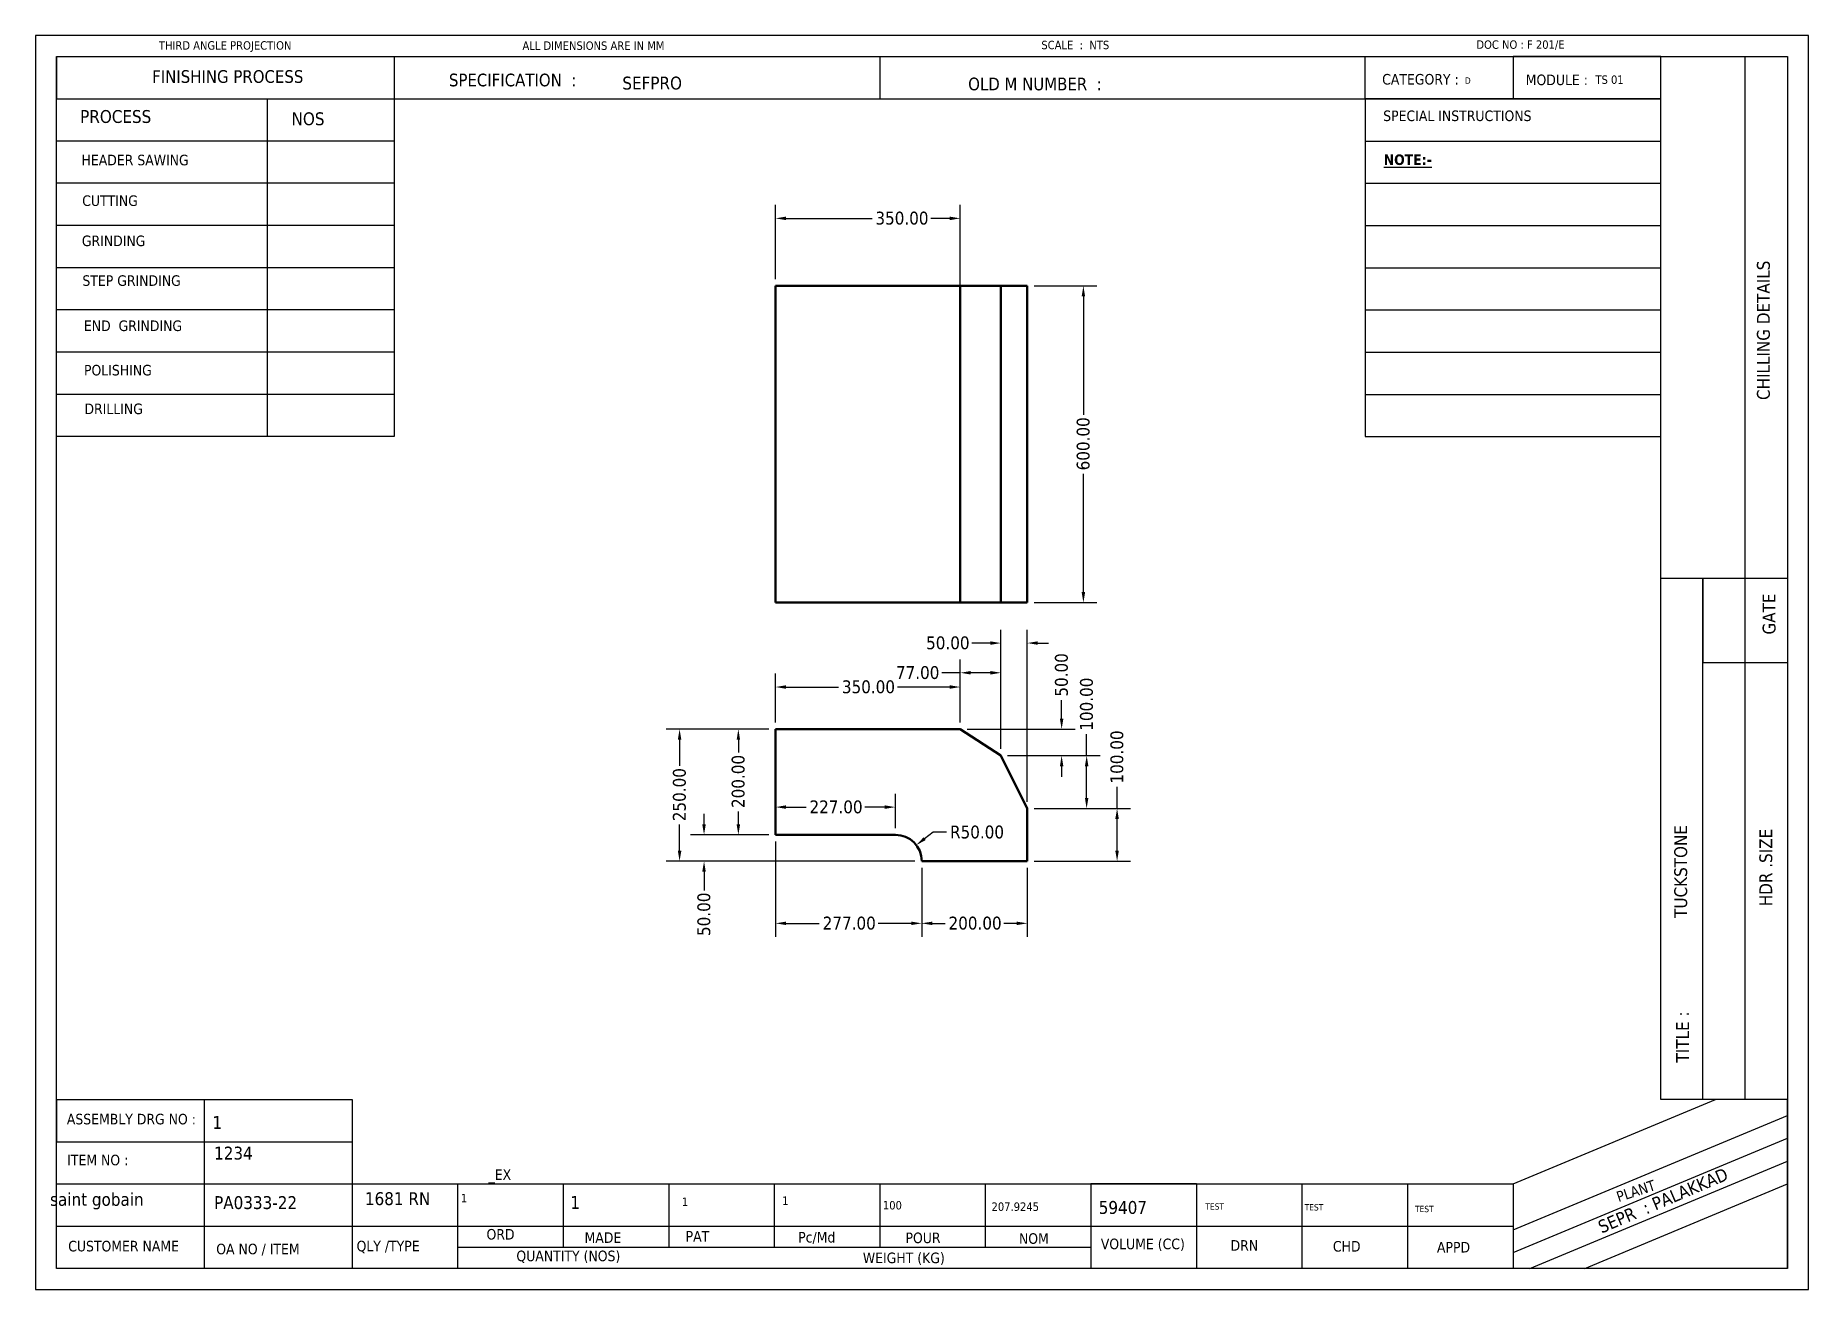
# Model space of a CAD drawing. Header units: millimetres. Extents: x 0 to 3360, y 0 to 2376.
import ezdxf

# ---------------------------------------------------------------- set-up
doc = ezdxf.new("R2010")
doc.units = ezdxf.units.MM
doc.header["$LTSCALE"] = 8
for name, color, linetype, lineweight in [('Dimension (ANSI)', 7, 'Continuous', 25), ('Sketch Geometry (ANSI)', 7, 'Continuous', 25), ('Symbol (ANSI)', 7, 'Continuous', 25), ('Visible (ANSI)', 7, 'Continuous', 50)]:
    doc.layers.add(name, color=color, linetype=linetype, lineweight=lineweight)
doc.layers.add('SEPR TEMP BORDER', color=7, linetype='Continuous', lineweight=25, true_color=0xff8080)
doc.layers.add('TEXT', color=7, linetype='Continuous', lineweight=25, true_color=0xff8080)
doc.styles.add('Note Text (ANSI)', font='tahoma.ttf')
doc.styles.add('Text Style46', font='tahoma.ttf')
doc.styles.add('Text Style47', font='tahoma.ttf')
doc.dimstyles.new('Default - mm (ANSI)', dxfattribs={"dimscale": 8, "dimtxt": 3.048, "dimasz": 2.5, "dimexe": 3.175, "dimexo": 1.6002, "dimgap": 0.8, "dimtad": 0, "dimtoh": 1, "dimrnd": 1e-08, "dimzin": 4, "dimdsep": 46, "dimtxsty": 'Note Text (ANSI)', "dimcen": 0.09, "dimdle": 10, "dimclrd": 256, "dimclre": 256, "dimclrt": 256, "dimadec": 1, "dimazin": 1, "dimtfac": 1, "dimtofl": 0, "dimtmove": 0, "dimatfit": 3, "dimfxl": 1, "dimtolj": 1, "dimtzin": 4, "dimlwd": -1, "dimlwe": -1, "dimarcsym": 0})

# ---------------------------------------------------------------- blocks, each defined once
blk = doc.blocks.new('*D4')
at = {"layer": 'Defpoints', "color": 0, "transparency": 16777216}
for p in [(1402.5, 1061.5), (1220.6, 811.5), (1679.5, 811.5)]:
    blk.add_point(p, dxfattribs=at)
at = {"layer": 'Dimension (ANSI)', "transparency": 16777216}
for p, q in [((1389.7, 1061.5), (1195.2, 1061.5)), ((1220.6, 1041.5), (1220.6, 992.2)), ((1220.6, 831.5), (1220.6, 880.9)), ((1666.7, 811.5), (1195.2, 811.5))]:
    blk.add_line(p, q, dxfattribs=at)
for points in [[(1217.3, 1041.5), (1224, 1041.5), (1220.6, 1061.5)], [(1217.3, 831.5), (1224, 831.5), (1220.6, 811.5)]]:
    blk.add_solid(points, dxfattribs=at)
at = {"layer": 'Dimension (ANSI)', "transparency": 16777216, "insert": (1207.9, 887.3), "char_height": 24.38, "attachment_point": 1, "rotation": 90, "style": 'Note Text (ANSI)'}
blk.add_mtext('\\A1;250.00', dxfattribs=at)
blk = doc.blocks.new('*D5')
at = {"layer": 'Defpoints', "color": 0, "transparency": 16777216}
for p in [(1402.5, 861.5), (1267, 811.5), (1679.5, 811.5)]:
    blk.add_point(p, dxfattribs=at)
at = {"layer": 'Dimension (ANSI)', "transparency": 16777216}
for p, q in [((1267, 881.5), (1267, 901.5)), ((1389.7, 861.5), (1241.6, 861.5)), ((1666.7, 811.5), (1241.6, 811.5)), ((1267, 791.5), (1267, 756.2))]:
    blk.add_line(p, q, dxfattribs=at)
for points in [[(1263.6, 881.5), (1270.3, 881.5), (1267, 861.5)], [(1263.6, 791.5), (1270.3, 791.5), (1267, 811.5)]]:
    blk.add_solid(points, dxfattribs=at)
at = {"layer": 'Dimension (ANSI)', "transparency": 16777216, "insert": (1254.3, 669.8), "char_height": 24.38, "attachment_point": 1, "rotation": 90, "style": 'Note Text (ANSI)'}
blk.add_mtext('\\A1;50.00', dxfattribs=at)
blk = doc.blocks.new('*D6')
at = {"layer": 'Defpoints', "color": 0, "transparency": 16777216}
for p in [(1402.5, 1061.5), (1332, 861.5), (1402.5, 861.5)]:
    blk.add_point(p, dxfattribs=at)
at = {"layer": 'Dimension (ANSI)', "transparency": 16777216}
for p, q in [((1389.7, 1061.5), (1306.6, 1061.5)), ((1332, 1041.5), (1332, 1017.2)), ((1332, 881.5), (1332, 905.9)), ((1389.7, 861.5), (1306.6, 861.5))]:
    blk.add_line(p, q, dxfattribs=at)
for points in [[(1328.7, 1041.5), (1335.3, 1041.5), (1332, 1061.5)], [(1328.7, 881.5), (1335.3, 881.5), (1332, 861.5)]]:
    blk.add_solid(points, dxfattribs=at)
at = {"layer": 'Dimension (ANSI)', "transparency": 16777216, "insert": (1319.3, 912.3), "char_height": 24.38, "attachment_point": 1, "rotation": 90, "style": 'Note Text (ANSI)'}
blk.add_mtext('\\A1;200.00', dxfattribs=at)
blk = doc.blocks.new('*D7')
at = {"layer": 'Defpoints', "color": 0, "transparency": 16777216}
for p in [(1752.5, 1141.5), (1402.5, 1061.5), (1752.5, 1061.5)]:
    blk.add_point(p, dxfattribs=at)
at = {"layer": 'Dimension (ANSI)', "transparency": 16777216}
for p, q in [((1402.5, 1074.3), (1402.5, 1166.9)), ((1752.5, 1074.3), (1752.5, 1166.9)), ((1422.5, 1141.5), (1521.8, 1141.5)), ((1732.5, 1141.5), (1633.3, 1141.5))]:
    blk.add_line(p, q, dxfattribs=at)
for points in [[(1422.5, 1144.9), (1422.5, 1138.2), (1402.5, 1141.5)], [(1732.5, 1144.9), (1732.5, 1138.2), (1752.5, 1141.5)]]:
    blk.add_solid(points, dxfattribs=at)
at = {"layer": 'Dimension (ANSI)', "transparency": 16777216, "insert": (1528.2, 1154.2), "char_height": 24.38, "attachment_point": 1, "style": 'Note Text (ANSI)'}
blk.add_mtext('\\A1;350.00', dxfattribs=at)
blk = doc.blocks.new('*D8')
at = {"layer": 'Defpoints', "color": 0, "transparency": 16777216}
for p in [(1829.5, 1168.5), (1752.5, 1061.5), (1829.5, 1011.5)]:
    blk.add_point(p, dxfattribs=at)
at = {"layer": 'Dimension (ANSI)', "transparency": 16777216}
for p, q in [((1752.5, 1074.3), (1752.5, 1193.9)), ((1829.5, 1024.3), (1829.5, 1193.9)), ((1752.5, 1168.5), (1717.4, 1168.5)), ((1809.5, 1168.5), (1772.5, 1168.5))]:
    blk.add_line(p, q, dxfattribs=at)
for points in [[(1772.5, 1171.9), (1772.5, 1165.2), (1752.5, 1168.5)], [(1809.5, 1171.9), (1809.5, 1165.2), (1829.5, 1168.5)]]:
    blk.add_solid(points, dxfattribs=at)
at = {"layer": 'Dimension (ANSI)', "transparency": 16777216, "insert": (1630.6, 1181.2), "char_height": 24.38, "attachment_point": 1, "style": 'Note Text (ANSI)'}
blk.add_mtext('\\A1;77.00', dxfattribs=at)
blk = doc.blocks.new('*D9')
at = {"layer": 'Defpoints', "color": 0, "transparency": 16777216}
for p in [(1879.5, 1224.8), (1829.5, 1011.5), (1879.5, 911.5)]:
    blk.add_point(p, dxfattribs=at)
at = {"layer": 'Dimension (ANSI)', "transparency": 16777216}
for p, q in [((1829.5, 1024.3), (1829.5, 1250.2)), ((1879.5, 924.3), (1879.5, 1250.2)), ((1809.5, 1224.8), (1774.2, 1224.8)), ((1899.5, 1224.8), (1919.5, 1224.8))]:
    blk.add_line(p, q, dxfattribs=at)
for points in [[(1809.5, 1228.1), (1809.5, 1221.5), (1829.5, 1224.8)], [(1899.5, 1228.1), (1899.5, 1221.5), (1879.5, 1224.8)]]:
    blk.add_solid(points, dxfattribs=at)
at = {"layer": 'Dimension (ANSI)', "transparency": 16777216, "insert": (1687.8, 1237.5), "char_height": 24.38, "attachment_point": 1, "style": 'Note Text (ANSI)'}
blk.add_mtext('\\A1;50.00', dxfattribs=at)
blk = doc.blocks.new('*D10')
at = {"layer": 'Defpoints', "color": 0, "transparency": 16777216}
for p in [(1752.5, 1061.5), (1829.5, 1011.5), (1944.6, 1011.5)]:
    blk.add_point(p, dxfattribs=at)
at = {"layer": 'Dimension (ANSI)', "transparency": 16777216}
for p, q in [((1944.6, 1081.5), (1944.6, 1116.9)), ((1765.3, 1061.5), (1970, 1061.5)), ((1842.3, 1011.5), (1970, 1011.5)), ((1944.6, 991.5), (1944.6, 971.5))]:
    blk.add_line(p, q, dxfattribs=at)
for points in [[(1941.3, 1081.5), (1947.9, 1081.5), (1944.6, 1061.5)], [(1941.3, 991.5), (1947.9, 991.5), (1944.6, 1011.5)]]:
    blk.add_solid(points, dxfattribs=at)
at = {"layer": 'Dimension (ANSI)', "transparency": 16777216, "insert": (1931.9, 1123.3), "char_height": 24.38, "attachment_point": 1, "rotation": 90, "style": 'Note Text (ANSI)'}
blk.add_mtext('\\A1;50.00', dxfattribs=at)
blk = doc.blocks.new('*D11')
at = {"layer": 'Defpoints', "color": 0, "transparency": 16777216}
for p in [(1829.5, 1011.5), (1879.5, 911.5), (1992, 911.5)]:
    blk.add_point(p, dxfattribs=at)
at = {"layer": 'Dimension (ANSI)', "transparency": 16777216}
for p, q in [((1992, 1011.5), (1992, 1052.3)), ((1842.3, 1011.5), (2017.4, 1011.5)), ((1992, 931.5), (1992, 991.5)), ((1892.3, 911.5), (2017.4, 911.5))]:
    blk.add_line(p, q, dxfattribs=at)
for points in [[(1988.7, 991.5), (1995.4, 991.5), (1992, 1011.5)], [(1988.7, 931.5), (1995.4, 931.5), (1992, 911.5)]]:
    blk.add_solid(points, dxfattribs=at)
at = {"layer": 'Dimension (ANSI)', "transparency": 16777216, "insert": (1979.4, 1058.7), "char_height": 24.38, "attachment_point": 1, "rotation": 90, "style": 'Note Text (ANSI)'}
blk.add_mtext('\\A1;100.00', dxfattribs=at)
blk = doc.blocks.new('*D12')
at = {"layer": 'Defpoints', "color": 0, "transparency": 16777216}
for p in [(1879.5, 911.5), (1879.5, 811.5), (2049.7, 811.5)]:
    blk.add_point(p, dxfattribs=at)
at = {"layer": 'Dimension (ANSI)', "transparency": 16777216}
for p, q in [((2049.7, 911.5), (2049.7, 952.3)), ((1892.3, 911.5), (2075.1, 911.5)), ((2049.7, 831.5), (2049.7, 891.5)), ((1892.3, 811.5), (2075.1, 811.5))]:
    blk.add_line(p, q, dxfattribs=at)
for points in [[(2046.3, 891.5), (2053, 891.5), (2049.7, 911.5)], [(2046.3, 831.5), (2053, 831.5), (2049.7, 811.5)]]:
    blk.add_solid(points, dxfattribs=at)
at = {"layer": 'Dimension (ANSI)', "transparency": 16777216, "insert": (2037, 958.7), "char_height": 24.38, "attachment_point": 1, "rotation": 90, "style": 'Note Text (ANSI)'}
blk.add_mtext('\\A1;100.00', dxfattribs=at)
blk = doc.blocks.new('*D13')
at = {"layer": 'Defpoints', "color": 0, "transparency": 16777216}
for p in [(1402.5, 861.5), (1679.5, 811.5), (1679.5, 693.8)]:
    blk.add_point(p, dxfattribs=at)
at = {"layer": 'Dimension (ANSI)', "transparency": 16777216}
for p, q in [((1402.5, 848.7), (1402.5, 668.4)), ((1679.5, 798.7), (1679.5, 668.4)), ((1422.5, 693.8), (1485.4, 693.8)), ((1659.5, 693.8), (1596.7, 693.8))]:
    blk.add_line(p, q, dxfattribs=at)
for points in [[(1422.5, 697.1), (1422.5, 690.5), (1402.5, 693.8)], [(1659.5, 697.1), (1659.5, 690.5), (1679.5, 693.8)]]:
    blk.add_solid(points, dxfattribs=at)
at = {"layer": 'Dimension (ANSI)', "transparency": 16777216, "insert": (1491.8, 706.5), "char_height": 24.38, "attachment_point": 1, "style": 'Note Text (ANSI)'}
blk.add_mtext('\\A1;277.00', dxfattribs=at)
blk = doc.blocks.new('*D14')
at = {"layer": 'Defpoints', "color": 0, "transparency": 16777216}
for p in [(1679.5, 811.5), (1879.5, 811.5), (1879.5, 693.8)]:
    blk.add_point(p, dxfattribs=at)
at = {"layer": 'Dimension (ANSI)', "transparency": 16777216}
for p, q in [((1679.5, 798.7), (1679.5, 668.4)), ((1879.5, 798.7), (1879.5, 668.4)), ((1699.5, 693.8), (1723.9, 693.8)), ((1859.5, 693.8), (1835.2, 693.8))]:
    blk.add_line(p, q, dxfattribs=at)
for points in [[(1699.5, 697.1), (1699.5, 690.5), (1679.5, 693.8)], [(1859.5, 697.1), (1859.5, 690.5), (1879.5, 693.8)]]:
    blk.add_solid(points, dxfattribs=at)
at = {"layer": 'Dimension (ANSI)', "transparency": 16777216, "insert": (1730.3, 706.5), "char_height": 24.38, "attachment_point": 1, "style": 'Note Text (ANSI)'}
blk.add_mtext('\\A1;200.00', dxfattribs=at)
blk = doc.blocks.new('*D15')
at = {"layer": 'Defpoints', "color": 0, "transparency": 16777216}
for p in [(1629.5, 914), (1402.5, 861.5), (1629.5, 861.5)]:
    blk.add_point(p, dxfattribs=at)
at = {"layer": 'Dimension (ANSI)', "transparency": 16777216}
for p, q in [((1402.5, 874.3), (1402.5, 939.4)), ((1422.5, 914), (1460.4, 914)), ((1609.5, 914), (1571.7, 914)), ((1629.5, 874.3), (1629.5, 939.4))]:
    blk.add_line(p, q, dxfattribs=at)
for points in [[(1422.5, 917.4), (1422.5, 910.7), (1402.5, 914)], [(1609.5, 917.4), (1609.5, 910.7), (1629.5, 914)]]:
    blk.add_solid(points, dxfattribs=at)
at = {"layer": 'Dimension (ANSI)', "transparency": 16777216, "insert": (1466.8, 926.7), "char_height": 24.38, "attachment_point": 1, "style": 'Note Text (ANSI)'}
blk.add_mtext('\\A1;227.00', dxfattribs=at)
blk = doc.blocks.new('*D16')
at = {"layer": 'Defpoints', "color": 0, "transparency": 16777216}
for p in [(1669.2, 842), (1629.5, 811.5)]:
    blk.add_point(p, dxfattribs=at)
at = {"layer": 'Dimension (ANSI)', "transparency": 16777216}
for p, q in [((1700.9, 866.4), (1685, 854.2)), ((1726.7, 866.4), (1700.9, 866.4))]:
    blk.add_line(p, q, dxfattribs=at)
blk.add_solid([(1683, 856.9), (1687, 851.6), (1669.2, 842)], dxfattribs=at)
at = {"layer": 'Dimension (ANSI)', "transparency": 16777216, "insert": (1733.1, 879.1), "char_height": 24.38, "attachment_point": 1, "style": 'Note Text (ANSI)'}
blk.add_mtext('\\A1;R50.00', dxfattribs=at)
blk = doc.blocks.new('*D17')
at = {"layer": 'Defpoints', "color": 0, "transparency": 16777216}
for p in [(1752.5, 2029.5), (1402.5, 1901.5), (1752.5, 1301.5)]:
    blk.add_point(p, dxfattribs=at)
at = {"layer": 'Dimension (ANSI)', "transparency": 16777216}
for p, q in [((1402.5, 1914.3), (1402.5, 2054.9)), ((1752.5, 1314.3), (1752.5, 2054.9)), ((1422.5, 2029.5), (1585.3, 2029.5)), ((1732.5, 2029.5), (1696.8, 2029.5))]:
    blk.add_line(p, q, dxfattribs=at)
for points in [[(1422.5, 2032.8), (1422.5, 2026.1), (1402.5, 2029.5)], [(1732.5, 2032.8), (1732.5, 2026.1), (1752.5, 2029.5)]]:
    blk.add_solid(points, dxfattribs=at)
at = {"layer": 'Dimension (ANSI)', "transparency": 16777216, "insert": (1591.7, 2042.2), "char_height": 24.38, "attachment_point": 1, "style": 'Note Text (ANSI)'}
blk.add_mtext('\\A1;350.00', dxfattribs=at)
blk = doc.blocks.new('*D18')
at = {"layer": 'Defpoints', "color": 0, "transparency": 16777216}
for p in [(1879.5, 1901.5), (1879.5, 1301.5), (1985.8, 1301.5)]:
    blk.add_point(p, dxfattribs=at)
at = {"layer": 'Dimension (ANSI)', "transparency": 16777216}
for p, q in [((1892.3, 1901.5), (2011.2, 1901.5)), ((1985.8, 1881.5), (1985.8, 1657.3)), ((1985.8, 1321.5), (1985.8, 1545.6)), ((1892.3, 1301.5), (2011.2, 1301.5))]:
    blk.add_line(p, q, dxfattribs=at)
for points in [[(1982.5, 1881.5), (1989.2, 1881.5), (1985.8, 1901.5)], [(1982.5, 1321.5), (1989.2, 1321.5), (1985.8, 1301.5)]]:
    blk.add_solid(points, dxfattribs=at)
at = {"layer": 'Dimension (ANSI)', "transparency": 16777216, "insert": (1973.1, 1552), "char_height": 24.38, "attachment_point": 1, "rotation": 90, "style": 'Note Text (ANSI)'}
blk.add_mtext('\\A1;600.00', dxfattribs=at)

msp = doc.modelspace()

# ---------------------------------------------------------------- linework, layer by layer
at = {"layer": 'SEPR TEMP BORDER'}
for p, q in [((3360, 2376), (0, 2376)), ((0, 2376), (0, 0)), ((3360, 0), (3360, 2376)), ((40, 2336), (3320, 2336)), ((40, 40), (40, 2336)), ((40, 2336), (40, 2256)), ((40, 2336), (680, 2336)), ((40, 2336), (440, 2336)), ((680, 2336), (680, 1616)), ((1600, 2336), (1600, 2256)), ((2520, 2256), (2520, 2336)), ((2800, 2336), (2800, 2256)), ((3080, 1348), (3080, 2336)), ((3240, 1348), (3240, 2336)), ((3320, 2336), (3320, 40)), ((40, 2256), (3080, 2256)), ((440, 1616), (440, 2256)), ((3080, 2256), (2520, 2256)), ((2520, 2256), (2520, 1616)), ((680, 2176), (40, 2176)), ((2520, 2176), (3080, 2176)), ((680, 2096), (40, 2096)), ((2520, 2096), (3080, 2096)), ((680, 2016), (40, 2016)), ((2520, 2016), (3080, 2016)), ((680, 1936), (40, 1936)), ((2520, 1936), (3080, 1936)), ((680, 1856), (40, 1856)), ((2520, 1856), (3080, 1856)), ((680, 1776), (40, 1776)), ((2520, 1776), (3080, 1776)), ((680, 1696), (40, 1696)), ((2520, 1696), (3080, 1696)), ((680, 1616), (40, 1616)), ((680, 1616), (440, 1616)), ((2520, 1616), (3080, 1616)), ((3080, 360), (3080, 1348)), ((3080, 1348), (3320, 1348)), ((3160, 360), (3160, 1348)), ((3160, 1348), (3160, 1188)), ((3240, 360), (3240, 1348)), ((3160, 1188), (3320, 1188)), ((40, 360), (320, 360)), ((40, 360), (40, 280)), ((320, 360), (320, 40)), ((320, 360), (600, 360)), ((600, 360), (600, 40)), ((2800, 200), (3184, 360)), ((3320, 360), (3080, 360)), ((3320, 40), (3320, 360)), ((2800, 113.333), (3320, 330)), ((40, 280), (600, 280)), ((2800, 70), (3320, 286.667)), ((2832, 40), (3320, 243.333)), ((40, 200), (600, 200)), ((600, 200), (2800, 200)), ((600, 200), (800, 200)), ((800, 200), (800, 40)), ((800, 200), (1000, 200)), ((1000, 200), (1000, 80)), ((1200, 200), (1200, 80)), ((1400, 200), (1400, 80)), ((1600, 200), (1600, 80)), ((1800, 200), (1800, 80)), ((2200, 200), (2000, 200)), ((2000, 200), (2000, 40)), ((2200, 200), (2200, 40)), ((2400, 200), (2400, 40)), ((2600, 200), (2600, 40)), ((2800, 200), (2800, 40)), ((2936, 40), (3320, 200)), ((40, 120), (600, 120)), ((600, 120), (2800, 120)), ((800, 120), (800, 80)), ((800, 80), (2000, 80)), ((3320, 40), (40, 40)), ((0, 0), (3360, 0))]:
    msp.add_line(p, q, dxfattribs=at)
at = {"layer": 'Sketch Geometry (ANSI)'}
for p, q in [((680, 2336), (1600, 2336)), ((3080, 2336), (2800, 2336))]:
    msp.add_line(p, q, dxfattribs=at)
at = {"layer": 'Visible (ANSI)'}
for p, q in [((1402.541, 1901.475), (1752.541, 1901.475)), ((1402.541, 1301.475), (1402.541, 1901.475)), ((1752.541, 1901.475), (1829.541, 1901.475)), ((1752.541, 1301.475), (1752.541, 1901.475)), ((1829.541, 1301.475), (1829.541, 1901.475)), ((1829.541, 1901.475), (1879.541, 1901.475)), ((1879.541, 1301.475), (1879.541, 1901.475)), ((1752.541, 1301.475), (1402.541, 1301.475)), ((1829.541, 1301.475), (1752.541, 1301.475)), ((1879.541, 1301.475), (1829.541, 1301.475)), ((1752.541, 1061.539), (1402.541, 1061.539)), ((1402.541, 1061.539), (1402.541, 861.539)), ((1829.541, 1011.539), (1752.541, 1061.539)), ((1879.541, 911.539), (1829.541, 1011.539)), ((1879.541, 811.539), (1879.541, 911.539)), ((1402.541, 861.539), (1629.541, 861.539)), ((1679.541, 811.539), (1879.541, 811.539))]:
    msp.add_line(p, q, dxfattribs=at)
msp.add_arc((1629.541, 811.539), 50, 0, 90, dxfattribs=at)

# ---------------------------------------------------------------- texts
at = {"layer": 'Symbol (ANSI)', "attachment_point": 1}
for s, insert, char_height, width, style in [('\\fTahoma|b0|i0;SEFPRO', (1112.207, 2298.028), 24.384, 384.48326, 'Note Text (ANSI)'), ('\\fTahoma|b0|i0;\\H12.0000;D', (2708.905, 2296.541), 12, 76.99661, 'Text Style47'), ('\\fTahoma|b0|i0;\\H16.0000;TS 01', (2956.17, 2300.297), 16, 86.38644, 'Text Style46'), ('\\fTahoma|b0|i0;1', (335.452, 328.743), 24.384, 172.21018, 'Note Text (ANSI)'), ('\\fTahoma|b0|i0;1234', (338.509, 270.66), 24.384, 205.83702, 'Note Text (ANSI)'), ('\\fTahoma|b0|i0;saint gobain', (27.716, 183.027), 24.384, 208.89401, 'Note Text (ANSI)'), ('\\fTahoma|b0|i0;PA0333-22', (338.509, 176.913), 24.384, 166.09621, 'Note Text (ANSI)'), ('\\fTahoma|b0|i0;1681 RN', (624.311, 184.382), 24.384, 134.38358, 'Note Text (ANSI)'), ('\\fTahoma|b0|i0;\\H16.0000;1', (805.998, 181.157), 16, 118.25755, 'Text Style46'), ('\\fTahoma|b0|i0;1', (1013.506, 177.221), 24.384, 127.60739, 'Note Text (ANSI)'), ('\\fTahoma|b0|i0;\\H16.0000;1', (1224.737, 174.169), 16, 139.22139, 'Text Style46'), ('\\fTahoma|b0|i0;\\H16.0000;1', (1415.024, 176.319), 16, 139.22139, 'Text Style46'), ('\\fTahoma|b0|i0;\\H16.0000;100', (1605.849, 167.719), 16, 154.80989, 'Text Style46'), ('\\fTahoma|b0|i0;59407', (2014.913, 167.719), 24.384, 94.60604, 'Note Text (ANSI)'), ('\\fTahoma|b0|i0;\\H16.0000;207.9245', (1811.725, 165.031), 16, 90.70989, 'Text Style46'), ('\\fTahoma|b0|i0;\\H12.0000;TEST', (2217.025, 163.418), 12, 122.55783, 'Text Style47'), ('\\fTahoma|b0|i0;\\H12.0000;TEST', (2405.162, 161.806), 12, 77.94248, 'Text Style47'), ('\\fTahoma|b0|i0;\\H12.0000;TEST', (2614.263, 158.581), 12, 133.30851, 'Text Style47')]:
    msp.add_mtext(s, dxfattribs=dict(at, insert=insert, char_height=char_height, width=width, style=style))
at = {"layer": 'Symbol (ANSI)', "insert": (3105.502, 704.235), "char_height": 24.384, "attachment_point": 1, "rotation": 90, "style": 'Note Text (ANSI)'}
msp.add_mtext('\\fTahoma|b0|i0;TUCKSTONE', dxfattribs=at)
at = {"layer": 'TEXT', "attachment_point": 1, "style": 'Note Text (ANSI)'}
for s, insert, char_height, width in [('\\fTahoma|b0|i0;\\H16.0000;THIRD ANGLE PROJECTION', (233.934, 2365.111), 16, 378.23262), ('\\fTahoma|b0|i0;\\H16.0000;ALL DIMENSIONS ARE IN MM', (922.83, 2364.755), 16, 378.23262), ('\\fTahoma|b0|i0;\\H16.0000;SCALE  :  NTS', (1906.232, 2365.991), 16, 378.23262), ('\\fTahoma|b0|i0;\\H16.0000;DOC NO : F 201/E', (2730.568, 2366.754), 16, 378.23262), ('\\fTahoma|b0|i0;\\H24.0000;FINISHING PROCESS', (221.109, 2310.239), 24, 378.23262), ('\\fTahoma|b0|i0;\\H24.0000;SPECIFICATION  :', (783.5, 2303.65), 24, 378.23262), ('\\fTahoma|b0|i0;\\H24.0000;OLD M NUMBER  :', (1767.48, 2296.117), 24, 378.23262), ('\\fTahoma|b0|i0;\\H20.0000;CATEGORY :', (2551.996, 2303.032), 20, 378.23262), ('\\fTahoma|b0|i0;\\H20.0000;MODULE :', (2824.063, 2301.906), 20, 378.23262), ('\\fTahoma|b0|i0;PROCESS', (84.691, 2234.672), 24.384, 244.95452), ('\\fTahoma|b0|i0;NOS', (485.29, 2230.369), 24.384, 244.95452), ('\\fTahoma|b0|i0;\\H20.0000;SPECIAL INSTRUCTIONS', (2553.982, 2233.842), 20, 378.23262), ('\\fTahoma|b1|i0;\\H20.0000;\\LNOTE:-', (2554.964, 2150.617), 20, 378.23262), ('\\fTahoma|b0|i0;\\H20.0000;HEADER SAWING', (87.269, 2150.006), 20, 244.95452), ('\\fTahoma|b0|i0;\\H20.0000;CUTTING', (88.558, 2072.999), 20, 244.95452), ('\\fTahoma|b0|i0;\\H20.0000;GRINDING', (87.963, 1996.895), 20, 244.95452), ('\\fTahoma|b0|i0;\\H20.0000;STEP GRINDING', (88.962, 1921.6), 20, 244.95452), ('\\fTahoma|b0|i0;\\H20.0000;END  GRINDING', (91.763, 1836.023), 20, 244.95452), ('\\fTahoma|b0|i0;\\H20.0000;POLISHING', (91.923, 1751.897), 20, 244.95452), ('\\fTahoma|b0|i0;\\H20.0000;DRILLING', (92.824, 1678.563), 20, 244.95452), ('\\fTahoma|b0|i0;\\H20.0000;ASSEMBLY DRG NO :', (59.437, 332.954), 20, 352.02919), ('\\fTahoma|b0|i0;\\H20.0000;ITEM NO :', (60.103, 255.391), 20, 352.02919), ('\\fTahoma|b0|i0;\\H20.0000;MADE', (1040.557, 108.376), 20, 352.02919), ('\\fTahoma|b0|i0;\\H20.0000;PAT', (1232.024, 110.916), 20, 352.02919), ('\\fTahoma|b0|i0;\\H20.0000;Pc/Md', (1445.333, 109.087), 20, 352.02919), ('\\fTahoma|b0|i0;\\H20.0000;POUR', (1648.711, 107.943), 20, 352.02919), ('\\fTahoma|b0|i0;\\H20.0000;NOM', (1863.734, 106.66), 20, 352.02919), ('\\fTahoma|b0|i0;\\H20.0000;CUSTOMER NAME', (61.992, 92.266), 20, 352.02919), ('\\fTahoma|b0|i0;\\H20.0000;OA NO / ITEM', (342.57, 86.821), 20, 352.02919), ('\\fTahoma|b0|i0;\\H20.0000;QLY /TYPE', (608.48, 92.376), 20, 352.02919), ('\\fTahoma|b0|i0;\\H20.0000;QUANTITY (NOS)', (911.363, 73.716), 20, 352.02919), ('\\fTahoma|b0|i0;\\H20.0000;WEIGHT (KG)', (1567.926, 69.976), 20, 352.02919), ('\\fTahoma|b0|i0;\\H20.0000;VOLUME (CC)', (2018.86, 96.428), 20, 352.02919), ('\\fTahoma|b0|i0;\\H20.0000;DRN', (2264.706, 93.617), 20, 352.02919), ('\\fTahoma|b0|i0;\\H20.0000;CHD', (2458.659, 91.887), 20, 352.02919), ('\\fTahoma|b0|i0;\\H20.0000;APPD', (2655.855, 90.157), 20, 352.02919)]:
    msp.add_mtext(s, dxfattribs=dict(at, insert=insert, char_height=char_height, width=width))
at = {"layer": 'TEXT', "char_height": 24.384, "attachment_point": 1, "rotation": 90, "style": 'Note Text (ANSI)'}
for s, insert in [('\\fTahoma|b0|i0;CHILLING DETAILS', (3262.232, 1685.332)), ('\\fTahoma|b0|i0;GATE', (3273, 1240.956)), ('\\fTahoma|b0|i0;HDR .SIZE', (3266.824, 726.186)), ('\\fTahoma|b0|i0;TITLE :', (3109.056, 430.194))]:
    msp.add_mtext(s, dxfattribs=dict(at, insert=insert))
at = {"layer": 'TEXT', "char_height": 20, "width": 352.02919, "attachment_point": 1, "line_spacing_factor": 2.4, "style": 'Note Text (ANSI)'}
for s, insert in [('\\fTahoma|b0|i0;\\H20.0000;_EX\\P', (858.533, 227.681)), ('\\fTahoma|b0|i0;\\H20.0000;ORD\\P', (854.711, 114.668))]:
    msp.add_mtext(s, dxfattribs=dict(at, insert=insert))
at = {"layer": 'TEXT', "attachment_point": 1, "style": 'Note Text (ANSI)'}
for s, insert, char_height, width, rotation in [('\\fTahoma|b0|i0;SEPR  : PALAKKAD', (2958.33, 128.402), 24.384, 420.37731, 23.1), ('\\fTahoma|b0|i0;\\H20.0000;PLANT', (2993.727, 184.364), 20, 79.7893, 18.4)]:
    msp.add_mtext(s, dxfattribs=dict(at, insert=insert, char_height=char_height, width=width, rotation=rotation))

# ---------------------------------------------------------------- dimensions: what is measured, and where the dimension line sits
at = {"layer": 'Dimension (ANSI)'}
for base, p1, p2, angle, override, picture, middle in [((1752.541, 2029.475), (1402.541, 1901.475), (1752.541, 1301.475), 180, {"dimgap": 0.8, "dimtoh": 0, "dimdec": 2, "dimtol": 0, "dimlim": 0, "dimtp": 0, "dimtm": 0, "dimtdec": 2, "dimatfit": 1}, '*D17', (1641.041, 2029.475)), ((1985.823, 1301.475), (1879.541, 1901.475), (1879.541, 1301.475), 90, {"dimgap": 0.8, "dimtoh": 0, "dimdec": 2, "dimtol": 0, "dimlim": 0, "dimtp": 0, "dimtm": 0, "dimtdec": 2, "dimatfit": 1}, '*D18', (1985.823, 1601.475)), ((1879.541, 1224.788), (1829.541, 1011.539), (1879.541, 911.539), 180, {"dimgap": 0.8, "dimtoh": 0, "dimdec": 2, "dimtol": 0, "dimlim": 0, "dimtp": 0, "dimtm": 0, "dimtdec": 2, "dimatfit": 1}, '*D9', (1727.83, 1224.788)), ((1829.541, 1168.543), (1752.541, 1061.539), (1829.541, 1011.539), 180, {"dimgap": 0.8, "dimtoh": 0, "dimdec": 2, "dimtol": 0, "dimlim": 0, "dimtp": 0, "dimtm": 0, "dimtdec": 2, "dimatfit": 2}, '*D8', (1670.83, 1168.543)), ((1944.614, 1011.539), (1752.541, 1061.539), (1829.541, 1011.539), 90, {"dimgap": 0.8, "dimtoh": 0, "dimdec": 2, "dimtol": 0, "dimlim": 0, "dimtp": 0, "dimtm": 0, "dimtdec": 2, "dimatfit": 1}, '*D10', (1944.614, 1163.25)), ((1752.541, 1141.539), (1402.541, 1061.539), (1752.541, 1061.539), 180, {"dimgap": 0.8, "dimtoh": 0, "dimdec": 2, "dimtol": 0, "dimlim": 0, "dimtp": 0, "dimtm": 0, "dimtdec": 2, "dimatfit": 1}, '*D7', (1577.541, 1141.539)), ((1992.05, 911.539), (1829.541, 1011.539), (1879.541, 911.539), 90, {"dimgap": 0.8, "dimtoh": 0, "dimdec": 2, "dimtol": 0, "dimlim": 0, "dimtp": 0, "dimtm": 0, "dimtdec": 2, "dimatfit": 2}, '*D11', (1992.05, 1106.973)), ((1220.637, 811.539), (1402.541, 1061.539), (1679.541, 811.539), 90, {"dimgap": 0.8, "dimtoh": 0, "dimdec": 2, "dimtol": 0, "dimlim": 0, "dimtp": 0, "dimtm": 0, "dimtdec": 2, "dimatfit": 1}, '*D4', (1220.637, 936.539)), ((1332.008, 861.539), (1402.541, 1061.539), (1402.541, 861.539), 90, {"dimgap": 0.8, "dimtoh": 0, "dimdec": 2, "dimtol": 0, "dimlim": 0, "dimtp": 0, "dimtm": 0, "dimtdec": 2, "dimatfit": 1}, '*D6', (1332.008, 961.539)), ((2049.651, 811.539), (1879.541, 911.539), (1879.541, 811.539), 90, {"dimgap": 0.8, "dimtoh": 0, "dimdec": 2, "dimtol": 0, "dimlim": 0, "dimtp": 0, "dimtm": 0, "dimtdec": 2, "dimatfit": 2}, '*D12', (2049.651, 1006.973)), ((1629.541, 914.048), (1402.541, 861.539), (1629.541, 861.539), 180, {"dimgap": 0.8, "dimtoh": 0, "dimdec": 2, "dimtol": 0, "dimlim": 0, "dimtp": 0, "dimtm": 0, "dimtdec": 2, "dimatfit": 1}, '*D15', (1516.041, 914.048)), ((1266.952, 811.539), (1402.541, 861.539), (1679.541, 811.539), 270, {"dimgap": 0.8, "dimtoh": 0, "dimdec": 2, "dimtol": 0, "dimlim": 0, "dimtp": 0, "dimtm": 0, "dimtdec": 2, "dimatfit": 1}, '*D5', (1266.952, 709.827)), ((1679.541, 693.799), (1402.541, 861.539), (1679.541, 811.539), 180, {"dimgap": 0.8, "dimtoh": 0, "dimdec": 2, "dimtol": 0, "dimlim": 0, "dimtp": 0, "dimtm": 0, "dimtdec": 2, "dimatfit": 1}, '*D13', (1541.041, 693.799)), ((1879.541, 693.799), (1679.541, 811.539), (1879.541, 811.539), 180, {"dimgap": 0.8, "dimtoh": 0, "dimdec": 2, "dimtol": 0, "dimlim": 0, "dimtp": 0, "dimtm": 0, "dimtdec": 2, "dimatfit": 1}, '*D14', (1779.541, 693.799))]:
    dim = msp.add_linear_dim(base=base, p1=p1, p2=p2, angle=angle, dimstyle='Default - mm (ANSI)', override=override, dxfattribs=at)
    dim.commit()
    dim.dimension.update_dxf_attribs({"geometry": picture, "text_midpoint": middle, "dimtype": 160})
dim = msp.add_radius_dim(center=(1629.541, 811.539), mpoint=(1669.158, 842.043), dimstyle='Default - mm (ANSI)', override={"dimgap": 0.8, "dimtih": 1, "dimdec": 2, "dimlfac": 1, "dimcen": 0, "dimtol": 0, "dimlim": 0, "dimtp": 0, "dimtm": 0, "dimtdec": 2}, dxfattribs=at)
dim.commit()
dim.dimension.update_dxf_attribs({"geometry": '*D16', "text_midpoint": (1783.329, 866.447), "dimtype": 164})

doc.saveas('drawing.dxf')
